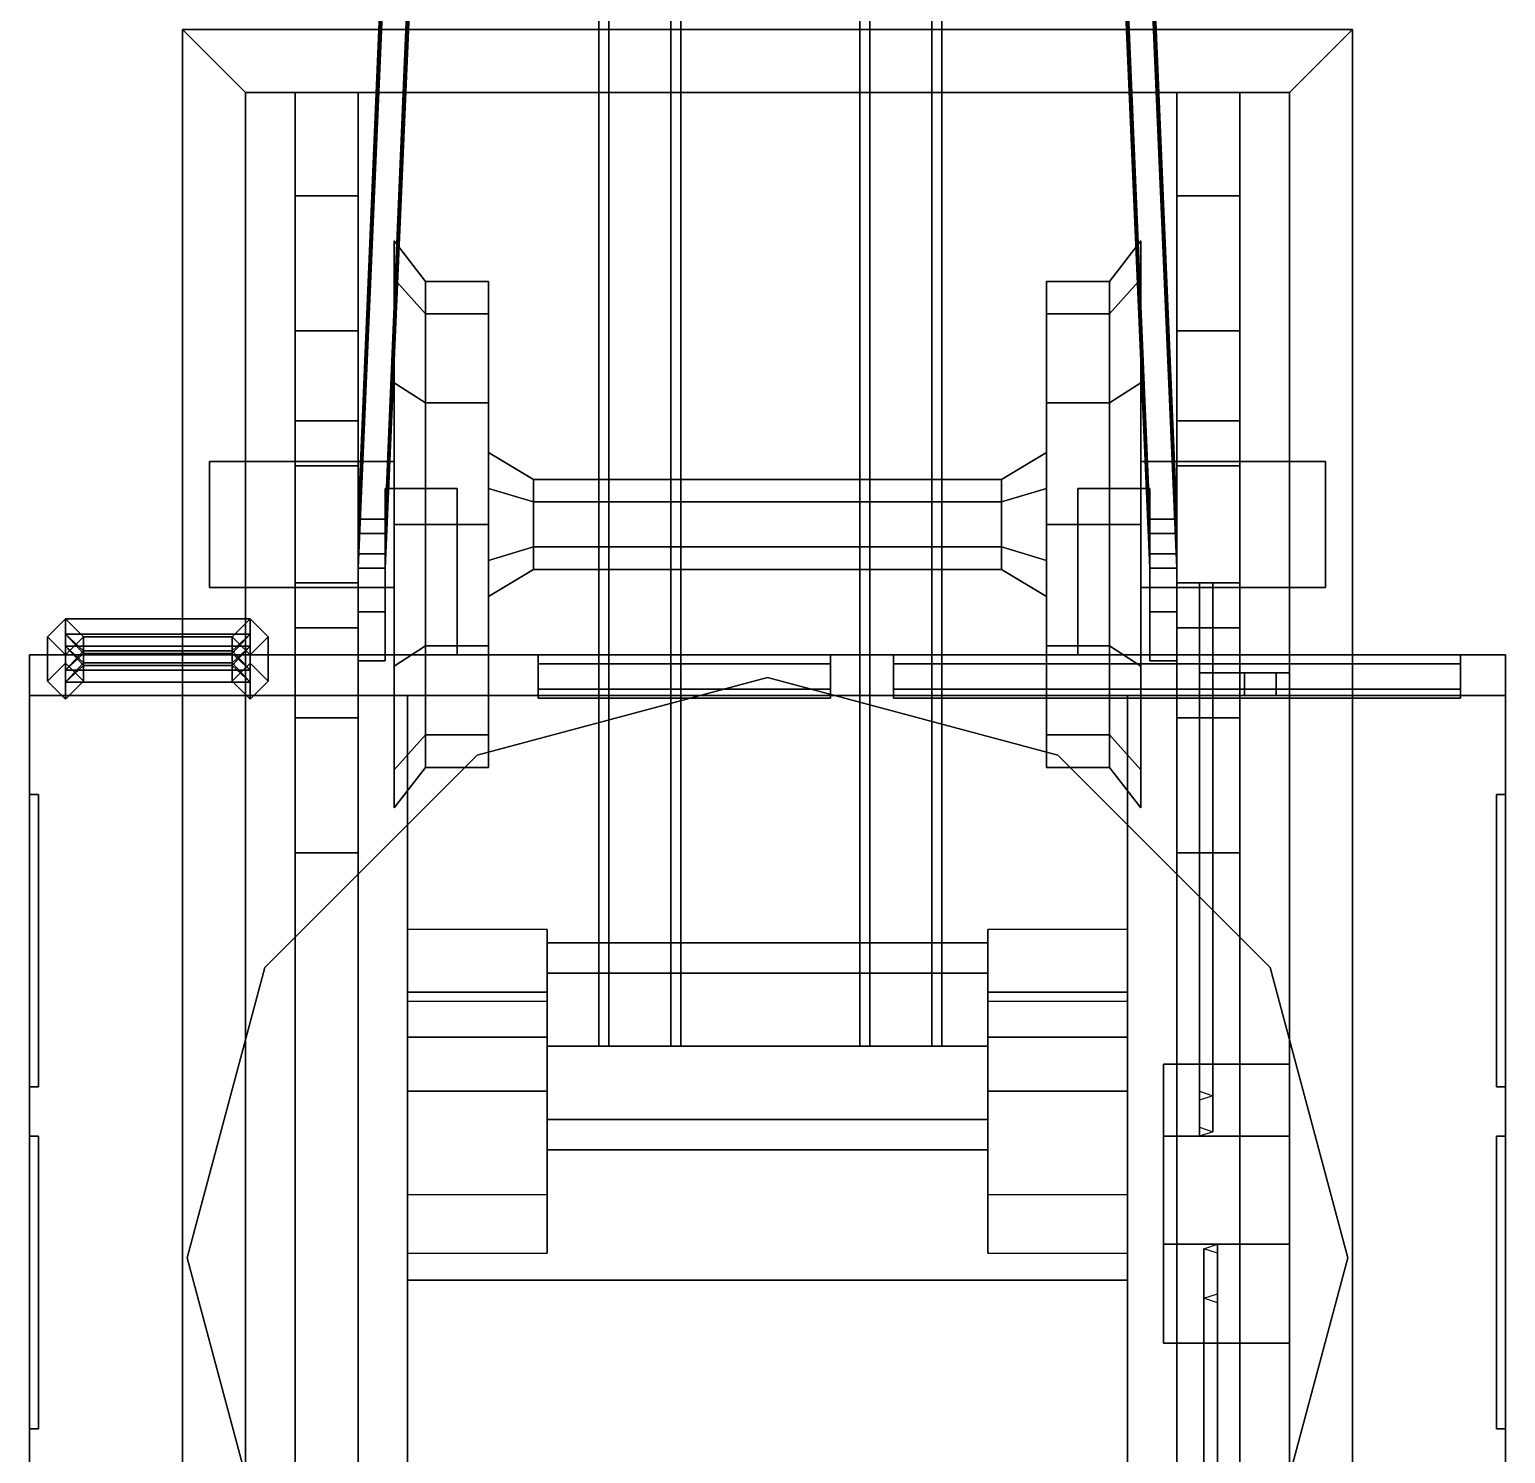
# Model space of a CAD drawing. Header units: millimetres. Extents: x -1.6 to 18.5, y -3.2 to 14.2.
# Drawn here: x -1.64 to 1.64, y -0.435 to 2.73 of the extents above; entities that cross this region are included whole.
import ezdxf

# ---------------------------------------------------------------- set-up
doc = ezdxf.new("R2010")
doc.units = ezdxf.units.MM
for name, color, linetype in [('arm', 3, 'Continuous'), ('cables', 5, 'Continuous'), ('turret', 2, 'Continuous'), ('wheels', 2, 'Continuous')]:
    doc.layers.add(name, color=color, linetype=linetype)

msp = doc.modelspace()

# ---------------------------------------------------------------- linework, layer by layer
for points in [[(1.3, 2.73, 1.58), (1.3, 2.73, 1.31), (-1.3, 2.73, 1.31), (-1.3, 2.73, 1.58)], [(-1.16, 2.59, 1.31), (-1.3, 2.73, 1.31), (1.3, 2.73, 1.31), (1.16, 2.59, 1.31)], [(-1.3, -2.64, 1.31), (-1.3, -2.64, 1.58), (-1.3, 2.73, 1.58), (-1.3, 2.73, 1.31)], [(-1.3, 2.73, 1.31), (-1.16, 2.59, 1.31), (-1.16, -2.5, 1.31), (-1.3, -2.64, 1.31)], [(-1.3, 2.73, 1.58), (-1.3, -2.64, 1.58), (1.3, -2.64, 1.58), (1.3, 2.73, 1.58)], [(1.3, -2.64, 1.31), (1.16, -2.5, 1.31), (1.16, 2.59, 1.31), (1.3, 2.73, 1.31)], [(1.3, -2.64, 1.58), (1.3, -2.64, 1.31), (1.3, 2.73, 1.31), (1.3, 2.73, 1.58)], [(-1.16, 2.59, 1.58), (-1.16, 2.59, 1.31), (1.16, 2.59, 1.31), (1.16, 2.59, 1.58)], [(-1.16, 2.59, 1.31), (-1.16, 2.59, 1.58), (-1.16, -2.5, 1.58), (-1.16, -2.5, 1.31)], [(-0.91, -2.5, 1.31), (-1.05, -2.5, 1.31), (-1.05, 2.59, 1.31), (-0.91, 2.59, 1.31)], [(-1.05, 2.59, 1.58), (-1.05, 2.59, 1.31), (-1.05, -2.5, 1.31), (-1.05, -2.5, 1.58)], [(-0.91, -2.5, 1.58), (-0.91, -2.5, 1.31), (-0.91, 2.59, 1.31), (-0.91, 2.59, 1.58)], [(0.91, 2.59, 1.58), (0.91, 2.59, 1.31), (0.91, -2.5, 1.31), (0.91, -2.5, 1.58)], [(1.05, -2.5, 1.31), (0.91, -2.5, 1.31), (0.91, 2.59, 1.31), (1.05, 2.59, 1.31)], [(1.05, -2.5, 1.58), (1.05, -2.5, 1.31), (1.05, 2.59, 1.31), (1.05, 2.59, 1.58)], [(1.16, 2.59, 1.58), (1.16, 2.59, 1.31), (1.16, -2.5, 1.31), (1.16, -2.5, 1.58)], [(0.99, 1.5, 0.97), (0.96, 1.5, 0.9873), (0.96, 0.37, 0.9873), (0.99, 0.36, 0.97)], [(0.96, 1.5, 0.9873), (0.96, 1.5, 0.9527), (0.96, 0.35, 0.9527), (0.96, 0.37, 0.9873)], [(0.96, 1.5, 0.9527), (0.99, 1.5, 0.97), (0.99, 0.36, 0.97), (0.96, 0.35, 0.9527)], [(0.99, 1.49, 0.68), (0.96, 1.49, 0.7), (0.96, 0.29, 0.8373), (0.99, 0.28, 0.82)], [(0.96, 1.49, 0.7), (0.96, 1.49, 0.66), (0.96, 0.27, 0.8027), (0.96, 0.29, 0.8373)], [(0.96, 1.49, 0.66), (0.99, 1.49, 0.68), (0.99, 0.28, 0.82), (0.96, 0.27, 0.8027)], [(0, 1.29, 1.58), (-0.645, 1.1172, 1.58), (-0.645, 1.1172, 1.66), (0, 1.29, 1.66)], [(0.645, 1.1172, 1.58), (0, 1.29, 1.58), (0, 1.29, 1.66), (0.645, 1.1172, 1.66)], [(-0.645, 1.1172, 1.58), (-1.1172, 0.645, 1.58), (-1.1172, 0.645, 1.66), (-0.645, 1.1172, 1.66)], [(1.1172, 0.645, 1.58), (0.645, 1.1172, 1.58), (0.645, 1.1172, 1.66), (1.1172, 0.645, 1.66)], [(-1.1172, 0.645, 1.58), (-1.29, 0, 1.58), (-1.29, 0, 1.66), (-1.1172, 0.645, 1.66)], [(1.29, 0, 1.58), (1.1172, 0.645, 1.58), (1.1172, 0.645, 1.66), (1.29, 0, 1.66)], [(0.88, 0.43, 1.1), (0.88, -0.19, 1.1), (0.88, -0.19, 1.31), (0.88, 0.43, 1.31)], [(1.16, 0.43, 1.31), (1.16, 0.43, 1.1), (0.88, 0.43, 1.1), (0.88, 0.43, 1.31)], [(0.88, 0.27, 0.8), (0.88, 0.03, 0.8), (0.88, -0.19, 1.1), (0.88, 0.43, 1.1)], [(1.16, 0.43, 1.1), (1.16, 0.27, 0.8), (0.88, 0.27, 0.8), (0.88, 0.43, 1.1)], [(1.16, -0.19, 1.31), (1.16, -0.19, 1.1), (1.16, 0.43, 1.1), (1.16, 0.43, 1.31)], [(1.16, -0.19, 1.1), (1.16, 0.03, 0.8), (1.16, 0.27, 0.8), (1.16, 0.43, 1.1)], [(1.16, 0.27, 0.8), (1.16, 0.03, 0.8), (0.88, 0.03, 0.8), (0.88, 0.27, 0.8)], [(-1.29, 0, 1.58), (-1.1172, -0.645, 1.58), (-1.1172, -0.645, 1.66), (-1.29, 0, 1.66)], [(0.88, -0.19, 1.1), (0.88, 0.03, 0.8), (1.16, 0.03, 0.8), (1.16, -0.19, 1.1)], [(1, -1.19, 0.66), (0.97, -1.19, 0.68), (0.97, 0.02, 0.82), (1, 0.03, 0.8027)], [(0.97, -1.19, 0.68), (1, -1.19, 0.7), (1, 0.01, 0.8373), (0.97, 0.02, 0.82)], [(1, -1.19, 0.7), (1, -1.19, 0.66), (1, 0.03, 0.8027), (1, 0.01, 0.8373)], [(1.1172, -0.645, 1.58), (1.29, 0, 1.58), (1.29, 0, 1.66), (1.1172, -0.645, 1.66)], [(1, -1.23, 0.9527), (0.97, -1.23, 0.97), (0.97, -0.09, 0.97), (1, -0.08, 0.9527)], [(0.97, -1.23, 0.97), (1, -1.23, 0.9873), (1, -0.1, 0.9873), (0.97, -0.09, 0.97)], [(1, -1.23, 0.9873), (1, -1.23, 0.9527), (1, -0.08, 0.9527), (1, -0.1, 0.9873)], [(0.88, -0.19, 1.31), (0.88, -0.19, 1.1), (1.16, -0.19, 1.1), (1.16, -0.19, 1.31)]]:
    msp.add_3dface(points)
at = {"color": 5}
for points in [[(-1.05, 2.06, 1.07), (-1.05, 2.06, 1.31), (-1.05, 2.36, 1.31), (-1.05, 2.36, 1.24)], [(-0.91, 2.36, 1.24), (-0.91, 2.06, 1.07), (-1.05, 2.06, 1.07), (-1.05, 2.36, 1.24)], [(-1.05, 2.36, 1.24), (-1.05, 2.36, 1.31), (-0.91, 2.36, 1.31), (-0.91, 2.36, 1.24)], [(-0.91, 2.36, 1.31), (-0.91, 2.06, 1.31), (-0.91, 2.06, 1.07), (-0.91, 2.36, 1.24)], [(1.05, 2.36, 1.24), (1.05, 2.06, 1.07), (0.91, 2.06, 1.07), (0.91, 2.36, 1.24)], [(0.91, 2.06, 1.07), (0.91, 2.06, 1.31), (0.91, 2.36, 1.31), (0.91, 2.36, 1.24)], [(0.91, 2.36, 1.24), (0.91, 2.36, 1.31), (1.05, 2.36, 1.31), (1.05, 2.36, 1.24)], [(1.05, 2.36, 1.31), (1.05, 2.06, 1.31), (1.05, 2.06, 1.07), (1.05, 2.36, 1.24)], [(-1.05, 2.06, 1.23), (-1.05, 2.06, 1.15), (-1.05, 1.86, 0.96), (-1.05, 1.76, 1.16)], [(-1.05, 1.86, 0.96), (-1.05, 2.06, 1.15), (-0.91, 2.06, 1.15), (-0.91, 1.86, 0.96)], [(-0.91, 2.06, 1.07), (-0.91, 2.06, 1.15), (-1.05, 2.06, 1.15), (-1.05, 2.06, 1.07)], [(-0.91, 2.06, 1.23), (-0.91, 2.06, 1.31), (-1.05, 2.06, 1.31), (-1.05, 2.06, 1.23)], [(-0.91, 1.76, 1.16), (-0.91, 2.06, 1.23), (-1.05, 2.06, 1.23), (-1.05, 1.76, 1.16)], [(-0.91, 1.86, 0.96), (-0.91, 2.06, 1.15), (-0.91, 2.06, 1.23), (-0.91, 1.76, 1.16)], [(0.91, 1.86, 0.96), (0.91, 2.06, 1.15), (1.05, 2.06, 1.15), (1.05, 1.86, 0.96)], [(1.05, 2.06, 1.07), (1.05, 2.06, 1.15), (0.91, 2.06, 1.15), (0.91, 2.06, 1.07)], [(0.91, 2.06, 1.23), (0.91, 2.06, 1.15), (0.91, 1.86, 0.96), (0.91, 1.76, 1.16)], [(1.05, 1.76, 1.16), (1.05, 2.06, 1.23), (0.91, 2.06, 1.23), (0.91, 1.76, 1.16)], [(1.05, 2.06, 1.23), (1.05, 2.06, 1.31), (0.91, 2.06, 1.31), (0.91, 2.06, 1.23)], [(1.05, 1.86, 0.96), (1.05, 2.06, 1.15), (1.05, 2.06, 1.23), (1.05, 1.76, 1.16)], [(-1.05, 1.4, 0.96), (-1.05, 1.86, 0.96), (-0.91, 1.86, 0.96), (-0.91, 1.4, 0.96)], [(-1.05, 1.76, 1.16), (-1.05, 1.86, 0.96), (-1.05, 1.4, 0.96), (-1.05, 1.5, 1.16)], [(-0.91, 1.4, 0.96), (-0.91, 1.86, 0.96), (-0.91, 1.76, 1.16), (-0.91, 1.5, 1.16)], [(1.05, 1.86, 0.96), (1.05, 1.4, 0.96), (0.91, 1.4, 0.96), (0.91, 1.86, 0.96)], [(0.91, 1.86, 0.96), (0.91, 1.4, 0.96), (0.91, 1.5, 1.16), (0.91, 1.76, 1.16)], [(1.05, 1.5, 1.16), (1.05, 1.4, 0.96), (1.05, 1.86, 0.96), (1.05, 1.76, 1.16)], [(-1.16, 1.77, 0.93), (-1.24, 1.77, 0.66), (-1.24, 1.49, 0.66), (-1.16, 1.49, 0.93)], [(-1.24, 1.49, 0.66), (-1.24, 1.77, 0.66), (-0.83, 1.77, 0.66), (-0.83, 1.49, 0.66)], [(-0.83, 1.77, 0.93), (-0.83, 1.77, 0.66), (-1.24, 1.77, 0.66), (-1.16, 1.77, 0.93)], [(-0.83, 1.49, 0.93), (-0.83, 1.77, 0.93), (-1.16, 1.77, 0.93), (-1.16, 1.49, 0.93)], [(-0.91, 1.5, 1.16), (-0.91, 1.76, 1.16), (-1.05, 1.76, 1.16), (-1.05, 1.5, 1.16)], [(1.24, 1.77, 0.66), (1.24, 1.49, 0.66), (0.83, 1.49, 0.66), (0.83, 1.77, 0.66)], [(0.83, 1.77, 0.93), (0.83, 1.49, 0.93), (1.16, 1.49, 0.93), (1.16, 1.77, 0.93)], [(1.16, 1.77, 0.93), (1.24, 1.77, 0.66), (0.83, 1.77, 0.66), (0.83, 1.77, 0.93)], [(0.91, 1.76, 1.16), (0.91, 1.5, 1.16), (1.05, 1.5, 1.16), (1.05, 1.76, 1.16)], [(1.16, 1.49, 0.93), (1.24, 1.49, 0.66), (1.24, 1.77, 0.66), (1.16, 1.77, 0.93)], [(-1.16, 1.49, 0.93), (-1.24, 1.49, 0.66), (-0.83, 1.49, 0.66), (-0.83, 1.49, 0.93)], [(-1.05, 1.4, 0.96), (-1.05, 1.2, 1.15), (-1.05, 1.2, 1.23), (-1.05, 1.5, 1.16)], [(-1.05, 1.5, 1.16), (-1.05, 1.2, 1.23), (-0.91, 1.2, 1.23), (-0.91, 1.5, 1.16)], [(-0.91, 1.2, 1.23), (-0.91, 1.2, 1.15), (-0.91, 1.4, 0.96), (-0.91, 1.5, 1.16)], [(0.83, 1.49, 0.93), (0.83, 1.49, 0.66), (1.24, 1.49, 0.66), (1.16, 1.49, 0.93)], [(0.91, 1.4, 0.96), (0.91, 1.2, 1.15), (0.91, 1.2, 1.23), (0.91, 1.5, 1.16)], [(0.91, 1.5, 1.16), (0.91, 1.2, 1.23), (1.05, 1.2, 1.23), (1.05, 1.5, 1.16)], [(1.05, 1.2, 1.23), (1.05, 1.2, 1.15), (1.05, 1.4, 0.96), (1.05, 1.5, 1.16)], [(-0.91, 1.4, 0.96), (-0.91, 1.2, 1.15), (-1.05, 1.2, 1.15), (-1.05, 1.4, 0.96)], [(1.05, 1.4, 0.96), (1.05, 1.2, 1.15), (0.91, 1.2, 1.15), (0.91, 1.4, 0.96)], [(-1.05, 0.9, 1.31), (-1.05, 1.2, 1.31), (-1.05, 1.2, 1.07), (-1.05, 0.9, 1.24)], [(-1.05, 1.2, 1.07), (-1.05, 1.2, 1.15), (-0.91, 1.2, 1.15), (-0.91, 1.2, 1.07)], [(-1.05, 0.9, 1.24), (-1.05, 1.2, 1.07), (-0.91, 1.2, 1.07), (-0.91, 0.9, 1.24)], [(-1.05, 1.2, 1.23), (-1.05, 1.2, 1.31), (-0.91, 1.2, 1.31), (-0.91, 1.2, 1.23)], [(-0.91, 1.2, 1.07), (-0.91, 1.2, 1.31), (-0.91, 0.9, 1.31), (-0.91, 0.9, 1.24)], [(0.91, 0.9, 1.24), (0.91, 1.2, 1.07), (1.05, 1.2, 1.07), (1.05, 0.9, 1.24)], [(0.91, 1.2, 1.07), (0.91, 1.2, 1.15), (1.05, 1.2, 1.15), (1.05, 1.2, 1.07)], [(0.91, 0.9, 1.31), (0.91, 1.2, 1.31), (0.91, 1.2, 1.07), (0.91, 0.9, 1.24)], [(0.91, 1.2, 1.23), (0.91, 1.2, 1.31), (1.05, 1.2, 1.31), (1.05, 1.2, 1.23)], [(1.05, 1.2, 1.07), (1.05, 1.2, 1.31), (1.05, 0.9, 1.31), (1.05, 0.9, 1.24)], [(-0.91, 0.9, 1.24), (-0.91, 0.9, 1.31), (-1.05, 0.9, 1.31), (-1.05, 0.9, 1.24)], [(1.05, 0.9, 1.24), (1.05, 0.9, 1.31), (0.91, 0.9, 1.31), (0.91, 0.9, 1.24)]]:
    msp.add_3dface(points, dxfattribs=at)
at = {"layer": 'arm'}
for points in [[(-0.91, 1.6414, 1.7307), (-0.71, 6.375, 3.319), (-0.65, 6.375, 3.319), (-0.85, 1.6414, 1.7307)], [(-0.71, 6.3399, 3.4127), (-0.71, 6.375, 3.319), (-0.91, 1.6414, 1.7307), (-0.91, 1.6099, 1.815)], [(-0.85, 1.6414, 1.7307), (-0.65, 6.375, 3.319), (-0.65, 6.3399, 3.4127), (-0.85, 1.6099, 1.815)], [(0.85, 1.6414, 1.7307), (0.65, 6.375, 3.319), (0.71, 6.375, 3.319), (0.91, 1.6414, 1.7307)], [(0.85, 1.6099, 1.815), (0.65, 6.3399, 3.4127), (0.65, 6.375, 3.319), (0.85, 1.6414, 1.7307)], [(0.71, 6.375, 3.319), (0.71, 6.3399, 3.4127), (0.91, 1.6099, 1.815), (0.91, 1.6414, 1.7307)], [(-0.85, 1.6099, 1.815), (-0.65, 6.3399, 3.4127), (-0.71, 6.3399, 3.4127), (-0.91, 1.6099, 1.815)], [(0.91, 1.6099, 1.815), (0.71, 6.3399, 3.4127), (0.65, 6.3399, 3.4127), (0.85, 1.6099, 1.815)], [(-0.91, 1.5644, 1.9368), (-0.71, 6.1823, 3.8342), (-0.65, 6.1823, 3.8342), (-0.85, 1.5644, 1.9368)], [(-0.71, 6.1473, 3.9279), (-0.71, 6.1823, 3.8342), (-0.91, 1.5644, 1.9368), (-0.91, 1.5329, 2.0211)], [(-0.85, 1.5644, 1.9368), (-0.65, 6.1823, 3.8342), (-0.65, 6.1473, 3.9279), (-0.85, 1.5329, 2.0211)], [(0.85, 1.5644, 1.9368), (0.65, 6.1823, 3.8342), (0.71, 6.1823, 3.8342), (0.91, 1.5644, 1.9368)], [(0.85, 1.5329, 2.0211), (0.65, 6.1473, 3.9279), (0.65, 6.1823, 3.8342), (0.85, 1.5644, 1.9368)], [(0.71, 6.1823, 3.8342), (0.71, 6.1473, 3.9279), (0.91, 1.5329, 2.0211), (0.91, 1.5644, 1.9368)], [(-0.85, 1.5329, 2.0211), (-0.65, 6.1473, 3.9279), (-0.71, 6.1473, 3.9279), (-0.91, 1.5329, 2.0211)], [(0.91, 1.5329, 2.0211), (0.71, 6.1473, 3.9279), (0.65, 6.1473, 3.9279), (0.85, 1.5329, 2.0211)], [(-0.91, 1.4354, 1.6537), (-0.91, 1.6414, 1.7307), (-0.85, 1.6414, 1.7307), (-0.85, 1.4354, 1.6537)], [(-0.91, 1.5329, 2.0211), (-0.91, 1.6414, 1.7307), (-0.91, 1.4354, 1.6537), (-0.91, 1.3268, 1.944)], [(-0.85, 1.4354, 1.6537), (-0.85, 1.6414, 1.7307), (-0.85, 1.5329, 2.0211), (-0.85, 1.3268, 1.944)], [(0.85, 1.4354, 1.6537), (0.85, 1.6414, 1.7307), (0.91, 1.6414, 1.7307), (0.91, 1.4354, 1.6537)], [(0.85, 1.3268, 1.944), (0.85, 1.5329, 2.0211), (0.85, 1.6414, 1.7307), (0.85, 1.4354, 1.6537)], [(0.91, 1.6414, 1.7307), (0.91, 1.5329, 2.0211), (0.91, 1.3268, 1.944), (0.91, 1.4354, 1.6537)], [(-0.85, 1.5644, 1.9368), (-0.85, 1.6099, 1.815), (-0.91, 1.6099, 1.815), (-0.91, 1.5644, 1.9368)], [(0.85, 1.6099, 1.815), (0.85, 1.5644, 1.9368), (0.91, 1.5644, 1.9368), (0.91, 1.6099, 1.815)], [(-0.85, 1.3268, 1.944), (-0.85, 1.5329, 2.0211), (-0.91, 1.5329, 2.0211), (-0.91, 1.3268, 1.944)], [(0.91, 1.3268, 1.944), (0.91, 1.5329, 2.0211), (0.85, 1.5329, 2.0211), (0.85, 1.3268, 1.944)], [(-0.91, 1.3268, 1.944), (-0.91, 1.4354, 1.6537), (-0.85, 1.4354, 1.6537), (-0.85, 1.3268, 1.944)], [(0.91, 1.4354, 1.6537), (0.91, 1.3268, 1.944), (0.85, 1.3268, 1.944), (0.85, 1.4354, 1.6537)]]:
    msp.add_3dface(points, dxfattribs=at)
at = {"layer": 'cables'}
for points in [[(-0.375, 0.47, 5.12), (-0.3525, 0.47, 5.133), (-0.3525, 11.76, 5.993), (-0.375, 11.76, 5.98)], [(-0.3525, 0.47, 5.107), (-0.375, 0.47, 5.12), (-0.375, 11.76, 5.98), (-0.3525, 11.76, 5.967)], [(-0.3525, 0.47, 5.133), (-0.3525, 0.47, 5.107), (-0.3525, 11.76, 5.967), (-0.3525, 11.76, 5.993)], [(-0.215, 0.47, 4.71), (-0.1925, 0.47, 4.723), (-0.1925, 11.76, 5.463), (-0.215, 11.76, 5.45)], [(-0.1925, 0.47, 4.697), (-0.215, 0.47, 4.71), (-0.215, 11.76, 5.45), (-0.1925, 11.76, 5.437)], [(-0.1925, 0.47, 4.723), (-0.1925, 0.47, 4.697), (-0.1925, 11.76, 5.437), (-0.1925, 11.76, 5.463)], [(0.205, 0.47, 4.71), (0.2275, 0.47, 4.723), (0.2275, 11.76, 5.463), (0.205, 11.76, 5.45)], [(0.2275, 0.47, 4.697), (0.205, 0.47, 4.71), (0.205, 11.76, 5.45), (0.2275, 11.76, 5.437)], [(0.2275, 0.47, 4.723), (0.2275, 0.47, 4.697), (0.2275, 11.76, 5.437), (0.2275, 11.76, 5.463)], [(0.365, 0.47, 5.12), (0.3875, 0.47, 5.133), (0.3875, 11.76, 5.993), (0.365, 11.76, 5.98)], [(0.3875, 0.47, 5.107), (0.365, 0.47, 5.12), (0.365, 11.76, 5.98), (0.3875, 11.76, 5.967)], [(0.3875, 0.47, 5.133), (0.3875, 0.47, 5.107), (0.3875, 11.76, 5.967), (0.3875, 11.76, 5.993)]]:
    msp.add_3dface(points, dxfattribs=at)
at = {"layer": 'turret'}
for points in [[(-0.69, 1.71, 1.92), (-0.69, 1.71, 1.68), (-0.85, 1.71, 1.68), (-0.85, 1.71, 1.92)], [(-0.85, 1.71, 1.92), (-0.85, 1.71, 1.68), (-0.85, 1.34, 1.68), (-0.85, 1.34, 1.92)], [(-0.69, 1.34, 1.92), (-0.69, 1.71, 1.92), (-0.85, 1.71, 1.92), (-0.85, 1.34, 1.92)], [(-0.85, 1.34, 1.68), (-0.85, 1.71, 1.68), (-0.69, 1.71, 1.68), (-0.69, 1.34, 1.68)], [(-0.69, 1.34, 1.68), (-0.69, 1.71, 1.68), (-0.69, 1.71, 1.92), (-0.69, 1.34, 1.92)], [(0.85, 1.71, 1.92), (0.85, 1.71, 1.68), (0.69, 1.71, 1.68), (0.69, 1.71, 1.92)], [(0.69, 1.71, 1.92), (0.69, 1.71, 1.68), (0.69, 1.34, 1.68), (0.69, 1.34, 1.92)], [(0.69, 1.34, 1.68), (0.69, 1.71, 1.68), (0.85, 1.71, 1.68), (0.85, 1.34, 1.68)], [(0.85, 1.34, 1.92), (0.85, 1.71, 1.92), (0.69, 1.71, 1.92), (0.69, 1.34, 1.92)], [(0.85, 1.34, 1.68), (0.85, 1.71, 1.68), (0.85, 1.71, 1.92), (0.85, 1.34, 1.92)], [(-1.56, 1.42, 3.1531), (-1.6, 1.38, 3.1516), (-1.6, 1.2818, 4.3993), (-1.56, 1.3217, 4.4024)], [(-1.56, 1.42, 2.07), (-1.6, 1.38, 2.07), (-1.6, 1.38, 3.1516), (-1.56, 1.42, 3.1531)], [(-1.52, 1.38, 2.37), (-1.56, 1.42, 2.41), (-1.15, 1.42, 2.41), (-1.19, 1.38, 2.37)], [(-1.56, 1.42, 2.41), (-1.52, 1.38, 2.45), (-1.19, 1.38, 2.45), (-1.15, 1.42, 2.41)], [(-1.52, 1.38, 2.75), (-1.56, 1.42, 2.79), (-1.15, 1.42, 2.79), (-1.19, 1.38, 2.75)], [(-1.56, 1.42, 2.79), (-1.52, 1.38, 2.83), (-1.19, 1.38, 2.83), (-1.15, 1.42, 2.79)], [(-1.52, 1.38, 3.11), (-1.56, 1.42, 3.15), (-1.15, 1.42, 3.15), (-1.19, 1.38, 3.11)], [(-1.56, 1.42, 3.15), (-1.52, 1.38, 3.19), (-1.19, 1.38, 3.19), (-1.15, 1.42, 3.15)], [(-1.52, 1.38, 3.1516), (-1.56, 1.42, 3.1531), (-1.56, 1.3217, 4.4024), (-1.52, 1.2818, 4.3993)], [(-1.52, 1.38, 2.07), (-1.56, 1.42, 2.07), (-1.56, 1.42, 3.1531), (-1.52, 1.38, 3.1516)], [(-1.15, 1.42, 2.07), (-1.19, 1.38, 2.07), (-1.19, 1.38, 3.1516), (-1.15, 1.42, 3.1531)], [(-1.15, 1.42, 3.1531), (-1.19, 1.38, 3.1516), (-1.19, 1.2818, 4.3993), (-1.15, 1.3217, 4.4024)], [(-1.11, 1.38, 2.07), (-1.15, 1.42, 2.07), (-1.15, 1.42, 3.1531), (-1.11, 1.38, 3.1516)], [(-1.11, 1.38, 3.1516), (-1.15, 1.42, 3.1531), (-1.15, 1.3217, 4.4024), (-1.11, 1.2818, 4.3993)], [(-1.6, 1.38, 3.1516), (-1.56, 1.34, 3.15), (-1.56, 1.2419, 4.3961), (-1.6, 1.2818, 4.3993)], [(-1.6, 1.38, 2.07), (-1.56, 1.34, 2.07), (-1.56, 1.34, 3.15), (-1.6, 1.38, 3.1516)], [(-1.52, 1.3493, 3.5419), (-1.56, 1.386, 3.585), (-1.15, 1.386, 3.585), (-1.19, 1.3493, 3.5419)], [(-1.56, 1.386, 3.585), (-1.52, 1.343, 3.6217), (-1.19, 1.343, 3.6217), (-1.15, 1.386, 3.585)], [(-1.56, 1.34, 2.41), (-1.52, 1.38, 2.37), (-1.19, 1.38, 2.37), (-1.15, 1.34, 2.41)], [(-1.52, 1.38, 2.45), (-1.56, 1.34, 2.41), (-1.15, 1.34, 2.41), (-1.19, 1.38, 2.45)], [(-1.56, 1.34, 2.79), (-1.52, 1.38, 2.75), (-1.19, 1.38, 2.75), (-1.15, 1.34, 2.79)], [(-1.52, 1.38, 2.83), (-1.56, 1.34, 2.79), (-1.15, 1.34, 2.79), (-1.19, 1.38, 2.83)], [(-1.56, 1.34, 3.15), (-1.52, 1.38, 3.11), (-1.19, 1.38, 3.11), (-1.15, 1.34, 3.15)], [(-1.52, 1.38, 3.19), (-1.56, 1.34, 3.15), (-1.15, 1.34, 3.15), (-1.19, 1.38, 3.19)], [(-1.56, 1.34, 3.15), (-1.52, 1.38, 3.1516), (-1.52, 1.2818, 4.3993), (-1.56, 1.2419, 4.3961)], [(-1.56, 1.34, 2.07), (-1.52, 1.38, 2.07), (-1.52, 1.38, 3.1516), (-1.56, 1.34, 3.15)], [(-1.19, 1.38, 2.07), (-1.15, 1.34, 2.07), (-1.15, 1.34, 3.15), (-1.19, 1.38, 3.1516)], [(-1.19, 1.38, 3.1516), (-1.15, 1.34, 3.15), (-1.15, 1.2419, 4.3961), (-1.19, 1.2818, 4.3993)], [(-1.15, 1.34, 2.07), (-1.11, 1.38, 2.07), (-1.11, 1.38, 3.1516), (-1.15, 1.34, 3.15)], [(-1.15, 1.34, 3.15), (-1.11, 1.38, 3.1516), (-1.11, 1.2818, 4.3993), (-1.15, 1.2419, 4.3961)], [(-1.52, 1.3226, 3.8809), (-1.56, 1.3593, 3.9239), (-1.15, 1.3593, 3.9239), (-1.19, 1.3226, 3.8809)], [(-1.56, 1.3593, 3.9239), (-1.52, 1.3163, 3.9606), (-1.19, 1.3163, 3.9606), (-1.15, 1.3593, 3.9239)], [(-1.56, 1.3063, 3.5787), (-1.52, 1.3493, 3.5419), (-1.19, 1.3493, 3.5419), (-1.15, 1.3063, 3.5787)], [(1.64, 1.34, 3.15), (1.64, 1.34, 1.66), (-1.64, 1.34, 1.66), (-1.64, 1.34, 3.15)], [(-1.64, 1.34, 3.15), (-1.64, 1.34, 1.66), (-1.64, -2.3, 1.66), (-1.64, -2.3, 3.15)], [(-1.64, -2.3, 1.66), (-1.64, 1.34, 1.66), (1.64, 1.34, 1.66), (1.64, -2.3, 1.66)], [(-0.51, 1.25, 4.31), (-0.51, 1.34, 3.15), (-1.64, 1.34, 3.15), (-1.64, 1.25, 4.31)], [(-1.64, 1.25, 4.31), (-1.64, 1.34, 3.15), (-1.64, 1.03, 3.15), (-1.64, 1.03, 4.31)], [(-1.52, 1.2818, 4.3993), (-1.56, 1.3217, 4.4024), (-1.6, 1.2818, 4.3993), (-1.56, 1.2419, 4.3961)], [(-1.52, 1.343, 3.6217), (-1.56, 1.3063, 3.5787), (-1.15, 1.3063, 3.5787), (-1.19, 1.343, 3.6217)], [(-1.56, 1.2796, 3.9176), (-1.52, 1.3226, 3.8809), (-1.19, 1.3226, 3.8809), (-1.15, 1.2796, 3.9176)], [(-1.52, 1.3163, 3.9606), (-1.56, 1.2796, 3.9176), (-1.15, 1.2796, 3.9176), (-1.19, 1.3163, 3.9606)], [(-1.11, 1.2818, 4.3993), (-1.15, 1.3217, 4.4024), (-1.19, 1.2818, 4.3993), (-1.15, 1.2419, 4.3961)], [(-0.51, 1.32, 3.15), (-0.51, 1.34, 3.15), (-0.51, 1.264, 4.13), (-0.51, 1.244, 4.13)], [(0.14, 1.34, 3.15), (-0.51, 1.34, 3.15), (-0.51, 1.32, 3.15), (0.14, 1.32, 3.15)], [(0.14, 1.32, 3.15), (-0.51, 1.32, 3.15), (-0.51, 1.244, 4.13), (0.14, 1.244, 4.13)], [(0.14, 1.32, 3.15), (0.14, 1.244, 4.13), (0.14, 1.264, 4.13), (0.14, 1.34, 3.15)], [(0.28, 1.25, 4.31), (0.28, 1.34, 3.15), (0.14, 1.34, 3.15), (0.14, 1.25, 4.31)], [(0.28, 1.32, 3.15), (0.28, 1.34, 3.15), (0.28, 1.264, 4.13), (0.28, 1.244, 4.13)], [(1.54, 1.34, 3.15), (0.28, 1.34, 3.15), (0.28, 1.32, 3.15), (1.54, 1.32, 3.15)], [(1.54, 1.32, 3.15), (0.28, 1.32, 3.15), (0.28, 1.244, 4.13), (1.54, 1.244, 4.13)], [(1.54, 1.32, 3.15), (1.54, 1.244, 4.13), (1.54, 1.264, 4.13), (1.54, 1.34, 3.15)], [(1.64, 1.25, 4.31), (1.64, 1.34, 3.15), (1.54, 1.34, 3.15), (1.54, 1.25, 4.31)], [(1.64, -2.3, 1.66), (1.64, 1.34, 1.66), (1.64, 1.34, 3.15), (1.64, -2.3, 3.15)], [(1.64, 1.03, 3.15), (1.64, 1.34, 3.15), (1.64, 1.25, 4.31), (1.64, 1.03, 4.31)], [(0.9893, 1.3, 4.7607), (0.96, 1.3, 4.69), (0.96, 1.25, 4.69), (0.9893, 1.25, 4.7607)], [(0.96, 1.3, 4.69), (0.9893, 1.3, 4.6193), (0.9893, 1.25, 4.6193), (0.96, 1.25, 4.69)], [(1.1307, 1.3, 4.7607), (0.96, 1.3, 4.69), (0.9893, 1.3, 4.7607), (1.06, 1.3, 4.79)], [(1.16, 1.3, 4.69), (0.9893, 1.3, 4.6193), (0.96, 1.3, 4.69), (1.1307, 1.3, 4.7607)], [(1.06, 1.3, 4.79), (0.9893, 1.3, 4.7607), (0.9893, 1.25, 4.7607), (1.06, 1.25, 4.79)], [(0.9893, 1.3, 4.6193), (1.06, 1.3, 4.59), (1.06, 1.25, 4.59), (0.9893, 1.25, 4.6193)], [(1.1307, 1.3, 4.6193), (1.06, 1.3, 4.59), (0.9893, 1.3, 4.6193), (1.16, 1.3, 4.69)], [(1.1307, 1.3, 4.7607), (1.06, 1.3, 4.79), (1.06, 1.25, 4.79), (1.1307, 1.25, 4.7607)], [(1.06, 1.3, 4.59), (1.1307, 1.3, 4.6193), (1.1307, 1.25, 4.6193), (1.06, 1.25, 4.59)], [(1.16, 1.3, 4.69), (1.1307, 1.3, 4.7607), (1.1307, 1.25, 4.7607), (1.16, 1.25, 4.69)], [(1.1307, 1.3, 4.6193), (1.16, 1.3, 4.69), (1.16, 1.25, 4.69), (1.1307, 1.25, 4.6193)], [(-1.64, -2.3, 4.31), (-0.8, -2.5927, 5.5), (-0.8, 1.25, 5.5), (-1.64, 1.25, 4.31)], [(-0.8, 1.25, 5.5), (-0.8, 1.25, 4.31), (-1.64, 1.25, 4.31), (-0.8, 1.25, 5.5)], [(-0.8, 1.25, 4.31), (-0.8, -0.05, 4.31), (0.8, -0.05, 4.31), (0.8, 1.25, 4.31)], [(-0.8, 1.25, 4.31), (-0.8, 1.25, 5.5), (-0.8, -0.05, 5.5), (-0.8, -0.05, 4.31)], [(0.14, 1.244, 4.13), (-0.51, 1.244, 4.13), (-0.51, 1.264, 4.13), (0.14, 1.264, 4.13)], [(0.14, 1.25, 4.31), (0.14, 1.264, 4.13), (-0.51, 1.264, 4.13), (-0.51, 1.25, 4.31)], [(1.54, 1.244, 4.13), (0.28, 1.244, 4.13), (0.28, 1.264, 4.13), (1.54, 1.264, 4.13)], [(1.54, 1.25, 4.31), (1.54, 1.264, 4.13), (0.28, 1.264, 4.13), (0.28, 1.25, 4.31)], [(0.8, 1.25, 5.5), (0.8, -2.5927, 5.5), (1.64, -2.3, 4.31), (1.64, 1.25, 4.31)], [(0.8, 1.25, 4.31), (0.8, -0.05, 4.31), (0.8, -0.05, 5.5), (0.8, 1.25, 5.5)], [(0.8, 1.25, 5.5), (1.64, 1.25, 4.31), (0.8, 1.25, 4.31), (0.8, 1.25, 5.5)], [(-1.64, 1.03, 4.31), (-1.64, 1.03, 4.13), (-1.64, -2.3, 4.13), (-1.64, -2.3, 4.31)], [(-1.64, 1.03, 3.15), (-1.62, 1.03, 3.15), (-1.62, 1.03, 4.13), (-1.64, 1.03, 4.13)], [(-1.62, 0.38, 3.15), (-1.62, 1.03, 3.15), (-1.64, 1.03, 3.15), (-1.64, 0.38, 3.15)], [(-1.64, 0.38, 4.13), (-1.64, 1.03, 4.13), (-1.62, 1.03, 4.13), (-1.62, 0.38, 4.13)], [(-1.62, 1.03, 4.13), (-1.62, 1.03, 3.15), (-1.62, 0.38, 3.15), (-1.62, 0.38, 4.13)], [(1.62, 0.38, 3.15), (1.62, 1.03, 3.15), (1.62, 1.03, 4.13), (1.62, 0.38, 4.13)], [(1.62, 1.03, 3.15), (1.64, 1.03, 3.15), (1.64, 1.03, 4.13), (1.62, 1.03, 4.13)], [(1.64, 0.38, 3.15), (1.64, 1.03, 3.15), (1.62, 1.03, 3.15), (1.62, 0.38, 3.15)], [(1.62, 0.38, 4.13), (1.62, 1.03, 4.13), (1.64, 1.03, 4.13), (1.64, 0.38, 4.13)], [(1.64, -2.3, 4.13), (1.64, 1.03, 4.13), (1.64, 1.03, 4.31), (1.64, -2.3, 4.31)], [(-0.49, 0.59, 4.78), (-0.49, 0.73, 4.31), (-0.8, 0.73, 4.31), (-0.8, 0.59, 4.78)], [(-0.49, 0.57, 4.31), (-0.49, 0.73, 4.31), (-0.49, 0.59, 4.78), (-0.49, 0.49, 4.69)], [(0.49, 0.59, 4.78), (0.49, 0.73, 4.31), (0.49, 0.57, 4.31), (0.49, 0.49, 4.69)], [(0.8, 0.59, 4.78), (0.8, 0.73, 4.31), (0.49, 0.73, 4.31), (0.49, 0.59, 4.78)], [(-0.49, 0.7, 4.91), (-0.49, 0.6326, 5.0726), (0.49, 0.6326, 5.0726), (0.49, 0.7, 4.91)], [(-0.49, 0.6326, 4.7474), (-0.49, 0.7, 4.91), (0.49, 0.7, 4.91), (0.49, 0.6326, 4.7474)], [(-0.49, 0.6326, 5.0726), (-0.49, 0.47, 5.14), (0.49, 0.47, 5.14), (0.49, 0.6326, 5.0726)], [(-0.49, 0.47, 4.68), (-0.49, 0.6326, 4.7474), (0.49, 0.6326, 4.7474), (0.49, 0.47, 4.68)], [(-0.49, 0.59, 5.03), (-0.49, 0.59, 4.78), (-0.8, 0.59, 4.78), (-0.8, 0.59, 5.03)], [(-0.49, 0.37, 5.03), (-0.49, 0.59, 5.03), (-0.8, 0.59, 5.03), (-0.8, 0.37, 5.03)], [(-0.8, 0.49, 4.69), (-0.8, 0.57, 4.31), (-0.49, 0.57, 4.31), (-0.49, 0.49, 4.69)], [(-0.49, 0.49, 4.69), (-0.49, 0.49, 4.69), (-0.49, 0.59, 4.78), (-0.49, 0.37, 4.78)], [(0.49, 0.59, 4.78), (0.49, 0.49, 4.69), (0.49, 0.49, 4.69), (0.49, 0.37, 4.78)], [(0.8, 0.37, 5.03), (0.8, 0.59, 5.03), (0.49, 0.59, 5.03), (0.49, 0.37, 5.03)], [(0.8, 0.59, 5.03), (0.8, 0.59, 4.78), (0.49, 0.59, 4.78), (0.49, 0.59, 5.03)], [(0.49, 0.49, 4.69), (0.49, 0.57, 4.31), (0.8, 0.57, 4.31), (0.8, 0.49, 4.69)], [(-0.49, 0.49, 4.69), (-0.49, 0.14, 4.31), (-0.8, 0.14, 4.31), (-0.8, 0.49, 4.69)], [(-0.49, 0.01, 4.31), (-0.49, 0.14, 4.31), (-0.49, 0.49, 4.69), (-0.49, 0.37, 4.78)], [(-0.49, 0.47, 5.14), (-0.49, 0.3074, 5.0726), (0.49, 0.3074, 5.0726), (0.49, 0.47, 5.14)], [(-0.49, 0.3074, 4.7474), (-0.49, 0.47, 4.68), (0.49, 0.47, 4.68), (0.49, 0.3074, 4.7474)], [(0.8, 0.49, 4.69), (0.8, 0.14, 4.31), (0.49, 0.14, 4.31), (0.49, 0.49, 4.69)], [(0.49, 0.49, 4.69), (0.49, 0.14, 4.31), (0.49, 0.01, 4.31), (0.49, 0.37, 4.78)], [(-1.64, 0.38, 4.13), (-1.64, 0.38, 3.15), (-1.64, 0.27, 3.15), (-1.64, 0.27, 4.13)], [(-1.64, 0.38, 3.15), (-1.64, 0.38, 4.13), (-1.62, 0.38, 4.13), (-1.62, 0.38, 3.15)], [(-0.8, 0.37, 5.03), (-0.8, 0.37, 4.78), (-0.49, 0.37, 4.78), (-0.49, 0.37, 5.03)], [(-0.8, 0.37, 4.78), (-0.8, 0.01, 4.31), (-0.49, 0.01, 4.31), (-0.49, 0.37, 4.78)], [(0.49, 0.37, 4.78), (0.49, 0.01, 4.31), (0.8, 0.01, 4.31), (0.8, 0.37, 4.78)], [(0.49, 0.37, 5.03), (0.49, 0.37, 4.78), (0.8, 0.37, 4.78), (0.8, 0.37, 5.03)], [(1.62, 0.38, 3.15), (1.62, 0.38, 4.13), (1.64, 0.38, 4.13), (1.64, 0.38, 3.15)], [(1.64, 0.27, 3.15), (1.64, 0.38, 3.15), (1.64, 0.38, 4.13), (1.64, 0.27, 4.13)], [(-0.49, 0.3074, 5.0726), (-0.49, 0.24, 4.91), (0.49, 0.24, 4.91), (0.49, 0.3074, 5.0726)], [(-0.49, 0.24, 4.91), (-0.49, 0.3074, 4.7474), (0.49, 0.3074, 4.7474), (0.49, 0.24, 4.91)], [(-1.64, 0.27, 3.15), (-1.62, 0.27, 3.15), (-1.62, 0.27, 4.13), (-1.64, 0.27, 4.13)], [(-1.62, -0.38, 3.15), (-1.62, 0.27, 3.15), (-1.64, 0.27, 3.15), (-1.64, -0.38, 3.15)], [(-1.64, -0.38, 4.13), (-1.64, 0.27, 4.13), (-1.62, 0.27, 4.13), (-1.62, -0.38, 4.13)], [(-1.62, 0.27, 4.13), (-1.62, 0.27, 3.15), (-1.62, -0.38, 3.15), (-1.62, -0.38, 4.13)], [(1.62, -0.38, 3.15), (1.62, 0.27, 3.15), (1.62, 0.27, 4.13), (1.62, -0.38, 4.13)], [(1.62, 0.27, 3.15), (1.64, 0.27, 3.15), (1.64, 0.27, 4.13), (1.62, 0.27, 4.13)], [(1.64, -0.38, 3.15), (1.64, 0.27, 3.15), (1.62, 0.27, 3.15), (1.62, -0.38, 3.15)], [(1.62, -0.38, 4.13), (1.62, 0.27, 4.13), (1.64, 0.27, 4.13), (1.64, -0.38, 4.13)], [(-0.8, -0.05, 5.5), (-0.8, -2.5927, 5.5), (0.8, -2.5927, 5.5), (0.8, -0.05, 5.5)], [(-0.8, -0.05, 4.31), (-0.8, -0.05, 5.5), (0.8, -0.05, 5.5), (0.8, -0.05, 4.31)], [(-1.64, -0.38, 4.13), (-1.64, -0.38, 3.15), (-1.64, -0.49, 3.15), (-1.64, -0.49, 4.13)], [(-1.64, -0.38, 3.15), (-1.64, -0.38, 4.13), (-1.62, -0.38, 4.13), (-1.62, -0.38, 3.15)], [(1.62, -0.38, 3.15), (1.62, -0.38, 4.13), (1.64, -0.38, 4.13), (1.64, -0.38, 3.15)], [(1.64, -0.49, 3.15), (1.64, -0.38, 3.15), (1.64, -0.38, 4.13), (1.64, -0.49, 4.13)]]:
    msp.add_3dface(points, dxfattribs=at)
at = {"layer": 'wheels'}
for points in [[(-0.83, 1.0844, 0.495), (-0.83, 1, 0.81), (-0.83, 2.1756, 1.125), (-0.83, 2.26, 0.81)], [(-0.83, 1.315, 0.2644), (-0.83, 1.0844, 0.495), (-0.83, 2.26, 0.81), (-0.83, 2.1756, 0.495)], [(-0.76, 2.17, 0.81), (-0.76, 2.0977, 0.54), (-0.83, 2.1756, 0.495), (-0.83, 2.26, 0.81)], [(-0.76, 2.0977, 1.08), (-0.76, 2.17, 0.81), (-0.83, 2.26, 0.81), (-0.83, 2.1756, 1.125)], [(0.76, 2.0977, 0.54), (0.76, 2.17, 0.81), (0.83, 2.26, 0.81), (0.83, 2.1756, 0.495)], [(0.76, 2.17, 0.81), (0.76, 2.0977, 1.08), (0.83, 2.1756, 1.125), (0.83, 2.26, 0.81)], [(0.83, 2.1756, 0.495), (0.83, 2.26, 0.81), (0.83, 1.0844, 1.125), (0.83, 1, 0.81)], [(0.83, 2.26, 0.81), (0.83, 2.1756, 1.125), (0.83, 1.315, 1.3556), (0.83, 1.0844, 1.125)], [(-0.83, 1, 0.81), (-0.83, 1.0844, 1.125), (-0.83, 1.945, 1.3556), (-0.83, 2.1756, 1.125)], [(-0.83, 1.63, 0.18), (-0.83, 1.315, 0.2644), (-0.83, 2.1756, 0.495), (-0.83, 1.945, 0.2644)], [(-0.76, 2.0977, 0.54), (-0.76, 1.9, 0.3423), (-0.83, 1.945, 0.2644), (-0.83, 2.1756, 0.495)], [(-0.76, 1.9, 1.2777), (-0.76, 2.0977, 1.08), (-0.83, 2.1756, 1.125), (-0.83, 1.945, 1.3556)], [(-0.62, 2.17, 0.81), (-0.62, 2.0977, 0.54), (-0.76, 2.0977, 0.54), (-0.76, 2.17, 0.81)], [(-0.62, 2.0977, 1.08), (-0.62, 2.17, 0.81), (-0.76, 2.17, 0.81), (-0.76, 2.0977, 1.08)], [(-0.62, 1.71, 0.9486), (-0.62, 1.79, 0.81), (-0.62, 2.17, 0.81), (-0.62, 2.0977, 1.08)], [(-0.62, 1.79, 0.81), (-0.62, 1.79, 0.81), (-0.62, 2.0977, 0.54), (-0.62, 2.17, 0.81)], [(0.62, 1.71, 0.6714), (0.62, 1.79, 0.81), (0.62, 2.17, 0.81), (0.62, 2.0977, 0.54)], [(0.62, 2.0977, 0.54), (0.62, 2.17, 0.81), (0.76, 2.17, 0.81), (0.76, 2.0977, 0.54)], [(0.62, 1.79, 0.81), (0.62, 1.79, 0.81), (0.62, 2.0977, 1.08), (0.62, 2.17, 0.81)], [(0.62, 2.17, 0.81), (0.62, 2.0977, 1.08), (0.76, 2.0977, 1.08), (0.76, 2.17, 0.81)], [(0.76, 1.9, 0.3423), (0.76, 2.0977, 0.54), (0.83, 2.1756, 0.495), (0.83, 1.945, 0.2644)], [(0.76, 2.0977, 1.08), (0.76, 1.9, 1.2777), (0.83, 1.945, 1.3556), (0.83, 2.1756, 1.125)], [(0.83, 1.945, 0.2644), (0.83, 2.1756, 0.495), (0.83, 1, 0.81), (0.83, 1.0844, 0.495)], [(0.83, 2.1756, 1.125), (0.83, 1.945, 1.3556), (0.83, 1.63, 1.44), (0.83, 1.315, 1.3556)], [(-0.62, 2.0977, 0.54), (-0.62, 1.9, 0.3423), (-0.76, 1.9, 0.3423), (-0.76, 2.0977, 0.54)], [(-0.62, 1.9, 1.2777), (-0.62, 2.0977, 1.08), (-0.76, 2.0977, 1.08), (-0.76, 1.9, 1.2777)], [(-0.62, 1.71, 0.9486), (-0.62, 1.71, 0.9486), (-0.62, 2.0977, 1.08), (-0.62, 1.9, 1.2777)], [(-0.62, 1.79, 0.81), (-0.62, 1.71, 0.6714), (-0.62, 1.9, 0.3423), (-0.62, 2.0977, 0.54)], [(0.62, 1.79, 0.81), (0.62, 1.71, 0.9486), (0.62, 1.9, 1.2777), (0.62, 2.0977, 1.08)], [(0.62, 1.71, 0.6714), (0.62, 1.71, 0.6714), (0.62, 2.0977, 0.54), (0.62, 1.9, 0.3423)], [(0.62, 1.9, 0.3423), (0.62, 2.0977, 0.54), (0.76, 2.0977, 0.54), (0.76, 1.9, 0.3423)], [(0.62, 2.0977, 1.08), (0.62, 1.9, 1.2777), (0.76, 1.9, 1.2777), (0.76, 2.0977, 1.08)], [(-0.76, 1.63, 1.35), (-0.76, 1.9, 1.2777), (-0.83, 1.945, 1.3556), (-0.83, 1.63, 1.44)], [(-0.76, 1.9, 0.3423), (-0.76, 1.63, 0.27), (-0.83, 1.63, 0.18), (-0.83, 1.945, 0.2644)], [(-0.83, 1.0844, 1.125), (-0.83, 1.315, 1.3556), (-0.83, 1.63, 1.44), (-0.83, 1.945, 1.3556)], [(0.76, 1.9, 1.2777), (0.76, 1.63, 1.35), (0.83, 1.63, 1.44), (0.83, 1.945, 1.3556)], [(0.76, 1.63, 0.27), (0.76, 1.9, 0.3423), (0.83, 1.945, 0.2644), (0.83, 1.63, 0.18)], [(0.83, 1.63, 0.18), (0.83, 1.945, 0.2644), (0.83, 1.0844, 0.495), (0.83, 1.315, 0.2644)], [(-0.62, 1.63, 1.35), (-0.62, 1.9, 1.2777), (-0.76, 1.9, 1.2777), (-0.76, 1.63, 1.35)], [(-0.62, 1.9, 0.3423), (-0.62, 1.63, 0.27), (-0.76, 1.63, 0.27), (-0.76, 1.9, 0.3423)], [(-0.62, 1.55, 0.9486), (-0.62, 1.71, 0.9486), (-0.62, 1.9, 1.2777), (-0.62, 1.63, 1.35)], [(-0.62, 1.71, 0.6714), (-0.62, 1.71, 0.6714), (-0.62, 1.63, 0.27), (-0.62, 1.9, 0.3423)], [(0.62, 1.55, 0.6714), (0.62, 1.71, 0.6714), (0.62, 1.9, 0.3423), (0.62, 1.63, 0.27)], [(0.62, 1.71, 0.9486), (0.62, 1.71, 0.9486), (0.62, 1.63, 1.35), (0.62, 1.9, 1.2777)], [(0.62, 1.9, 1.2777), (0.62, 1.63, 1.35), (0.76, 1.63, 1.35), (0.76, 1.9, 1.2777)], [(0.62, 1.63, 0.27), (0.62, 1.9, 0.3423), (0.76, 1.9, 0.3423), (0.76, 1.63, 0.27)], [(-0.62, 1.71, 0.6714), (-0.62, 1.79, 0.81), (-0.52, 1.73, 0.81), (-0.52, 1.68, 0.7234)], [(-0.62, 1.79, 0.81), (-0.62, 1.71, 0.9486), (-0.52, 1.68, 0.8966), (-0.52, 1.73, 0.81)], [(0.62, 1.71, 0.9486), (0.62, 1.79, 0.81), (0.52, 1.73, 0.81), (0.52, 1.68, 0.8966)], [(0.62, 1.79, 0.81), (0.62, 1.71, 0.6714), (0.52, 1.68, 0.7234), (0.52, 1.73, 0.81)], [(-0.62, 1.71, 0.6714), (-0.62, 1.55, 0.6714), (-0.62, 1.36, 0.3423), (-0.62, 1.63, 0.27)], [(-0.62, 1.55, 0.6714), (-0.62, 1.71, 0.6714), (-0.52, 1.68, 0.7234), (-0.52, 1.58, 0.7234)], [(-0.62, 1.71, 0.9486), (-0.62, 1.55, 0.9486), (-0.52, 1.58, 0.8966), (-0.52, 1.68, 0.8966)], [(-0.52, 1.68, 0.7234), (-0.52, 1.73, 0.81), (0.52, 1.73, 0.81), (0.52, 1.68, 0.7234)], [(-0.52, 1.73, 0.81), (-0.52, 1.68, 0.8966), (0.52, 1.68, 0.8966), (0.52, 1.73, 0.81)], [(0.62, 1.55, 0.9486), (0.62, 1.71, 0.9486), (0.52, 1.68, 0.8966), (0.52, 1.58, 0.8966)], [(0.62, 1.71, 0.6714), (0.62, 1.55, 0.6714), (0.52, 1.58, 0.7234), (0.52, 1.68, 0.7234)], [(0.62, 1.71, 0.9486), (0.62, 1.55, 0.9486), (0.62, 1.36, 1.2777), (0.62, 1.63, 1.35)], [(-0.52, 1.58, 0.7234), (-0.52, 1.68, 0.7234), (0.52, 1.68, 0.7234), (0.52, 1.58, 0.7234)], [(-0.52, 1.68, 0.8966), (-0.52, 1.58, 0.8966), (0.52, 1.58, 0.8966), (0.52, 1.68, 0.8966)], [(-0.76, 1.63, 0.27), (-0.76, 1.36, 0.3423), (-0.83, 1.315, 0.2644), (-0.83, 1.63, 0.18)], [(-0.76, 1.36, 1.2777), (-0.76, 1.63, 1.35), (-0.83, 1.63, 1.44), (-0.83, 1.315, 1.3556)], [(-0.62, 1.63, 0.27), (-0.62, 1.36, 0.3423), (-0.76, 1.36, 0.3423), (-0.76, 1.63, 0.27)], [(-0.62, 1.36, 1.2777), (-0.62, 1.63, 1.35), (-0.76, 1.63, 1.35), (-0.76, 1.36, 1.2777)], [(-0.62, 1.55, 0.9486), (-0.62, 1.55, 0.9486), (-0.62, 1.63, 1.35), (-0.62, 1.36, 1.2777)], [(0.62, 1.55, 0.6714), (0.62, 1.55, 0.6714), (0.62, 1.63, 0.27), (0.62, 1.36, 0.3423)], [(0.62, 1.36, 0.3423), (0.62, 1.63, 0.27), (0.76, 1.63, 0.27), (0.76, 1.36, 0.3423)], [(0.62, 1.63, 1.35), (0.62, 1.36, 1.2777), (0.76, 1.36, 1.2777), (0.76, 1.63, 1.35)], [(0.76, 1.36, 0.3423), (0.76, 1.63, 0.27), (0.83, 1.63, 0.18), (0.83, 1.315, 0.2644)], [(0.76, 1.63, 1.35), (0.76, 1.36, 1.2777), (0.83, 1.315, 1.3556), (0.83, 1.63, 1.44)], [(-0.62, 1.47, 0.81), (-0.62, 1.55, 0.6714), (-0.52, 1.58, 0.7234), (-0.52, 1.53, 0.81)], [(-0.62, 1.55, 0.9486), (-0.62, 1.47, 0.81), (-0.52, 1.53, 0.81), (-0.52, 1.58, 0.8966)], [(-0.52, 1.53, 0.81), (-0.52, 1.58, 0.7234), (0.52, 1.58, 0.7234), (0.52, 1.53, 0.81)], [(-0.52, 1.58, 0.8966), (-0.52, 1.53, 0.81), (0.52, 1.53, 0.81), (0.52, 1.58, 0.8966)], [(0.62, 1.47, 0.81), (0.62, 1.55, 0.9486), (0.52, 1.58, 0.8966), (0.52, 1.53, 0.81)], [(0.62, 1.55, 0.6714), (0.62, 1.47, 0.81), (0.52, 1.53, 0.81), (0.52, 1.58, 0.7234)], [(-0.62, 1.55, 0.6714), (-0.62, 1.55, 0.6714), (-0.62, 1.1623, 0.54), (-0.62, 1.36, 0.3423)], [(-0.62, 1.55, 0.6714), (-0.62, 1.47, 0.81), (-0.62, 1.09, 0.81), (-0.62, 1.1623, 0.54)], [(-0.62, 1.47, 0.81), (-0.62, 1.55, 0.9486), (-0.62, 1.36, 1.2777), (-0.62, 1.1623, 1.08)], [(0.62, 1.47, 0.81), (0.62, 1.55, 0.6714), (0.62, 1.36, 0.3423), (0.62, 1.1623, 0.54)], [(0.62, 1.55, 0.9486), (0.62, 1.55, 0.9486), (0.62, 1.1623, 1.08), (0.62, 1.36, 1.2777)], [(0.62, 1.55, 0.9486), (0.62, 1.47, 0.81), (0.62, 1.09, 0.81), (0.62, 1.1623, 1.08)], [(-0.62, 1.47, 0.81), (-0.62, 1.47, 0.81), (-0.62, 1.1623, 1.08), (-0.62, 1.09, 0.81)], [(0.62, 1.47, 0.81), (0.62, 1.47, 0.81), (0.62, 1.1623, 0.54), (0.62, 1.09, 0.81)], [(-0.76, 1.36, 0.3423), (-0.76, 1.1623, 0.54), (-0.83, 1.0844, 0.495), (-0.83, 1.315, 0.2644)], [(-0.76, 1.1623, 1.08), (-0.76, 1.36, 1.2777), (-0.83, 1.315, 1.3556), (-0.83, 1.0844, 1.125)], [(-0.62, 1.36, 0.3423), (-0.62, 1.1623, 0.54), (-0.76, 1.1623, 0.54), (-0.76, 1.36, 0.3423)], [(-0.62, 1.1623, 1.08), (-0.62, 1.36, 1.2777), (-0.76, 1.36, 1.2777), (-0.76, 1.1623, 1.08)], [(0.62, 1.1623, 0.54), (0.62, 1.36, 0.3423), (0.76, 1.36, 0.3423), (0.76, 1.1623, 0.54)], [(0.62, 1.36, 1.2777), (0.62, 1.1623, 1.08), (0.76, 1.1623, 1.08), (0.76, 1.36, 1.2777)], [(0.76, 1.1623, 0.54), (0.76, 1.36, 0.3423), (0.83, 1.315, 0.2644), (0.83, 1.0844, 0.495)], [(0.76, 1.36, 1.2777), (0.76, 1.1623, 1.08), (0.83, 1.0844, 1.125), (0.83, 1.315, 1.3556)], [(-0.76, 1.1623, 0.54), (-0.76, 1.09, 0.81), (-0.83, 1, 0.81), (-0.83, 1.0844, 0.495)], [(-0.76, 1.09, 0.81), (-0.76, 1.1623, 1.08), (-0.83, 1.0844, 1.125), (-0.83, 1, 0.81)], [(-0.62, 1.1623, 0.54), (-0.62, 1.09, 0.81), (-0.76, 1.09, 0.81), (-0.76, 1.1623, 0.54)], [(-0.62, 1.09, 0.81), (-0.62, 1.1623, 1.08), (-0.76, 1.1623, 1.08), (-0.76, 1.09, 0.81)], [(0.62, 1.09, 0.81), (0.62, 1.1623, 0.54), (0.76, 1.1623, 0.54), (0.76, 1.09, 0.81)], [(0.62, 1.1623, 1.08), (0.62, 1.09, 0.81), (0.76, 1.09, 0.81), (0.76, 1.1623, 1.08)], [(0.76, 1.09, 0.81), (0.76, 1.1623, 0.54), (0.83, 1.0844, 0.495), (0.83, 1, 0.81)], [(0.76, 1.1623, 1.08), (0.76, 1.09, 0.81), (0.83, 1, 0.81), (0.83, 1.0844, 1.125)]]:
    msp.add_3dface(points, dxfattribs=at)

doc.saveas('drawing.dxf')
